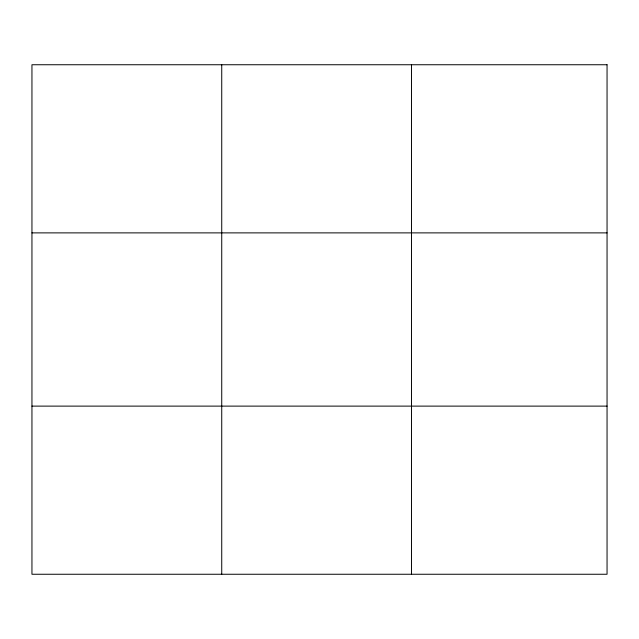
<?xml version="1.0" encoding="UTF-8"?>
<svg xmlns="http://www.w3.org/2000/svg" width="639" height="639" viewBox="0 0 639 639"><rect width="100%" height="100%" fill="white"/><g stroke="black" fill="none" stroke-linecap="round" stroke-linejoin="round"><path stroke-width="0.96" d="M221.733 64.747L221.733 574.253M411.516 64.747L411.516 574.253M31.95 232.884L607.05 232.884M31.95 406.116L607.05 406.116M607.05 64.747L607.05 574.253L31.95 574.253L31.95 64.747L607.05 64.747"/></g></svg>
